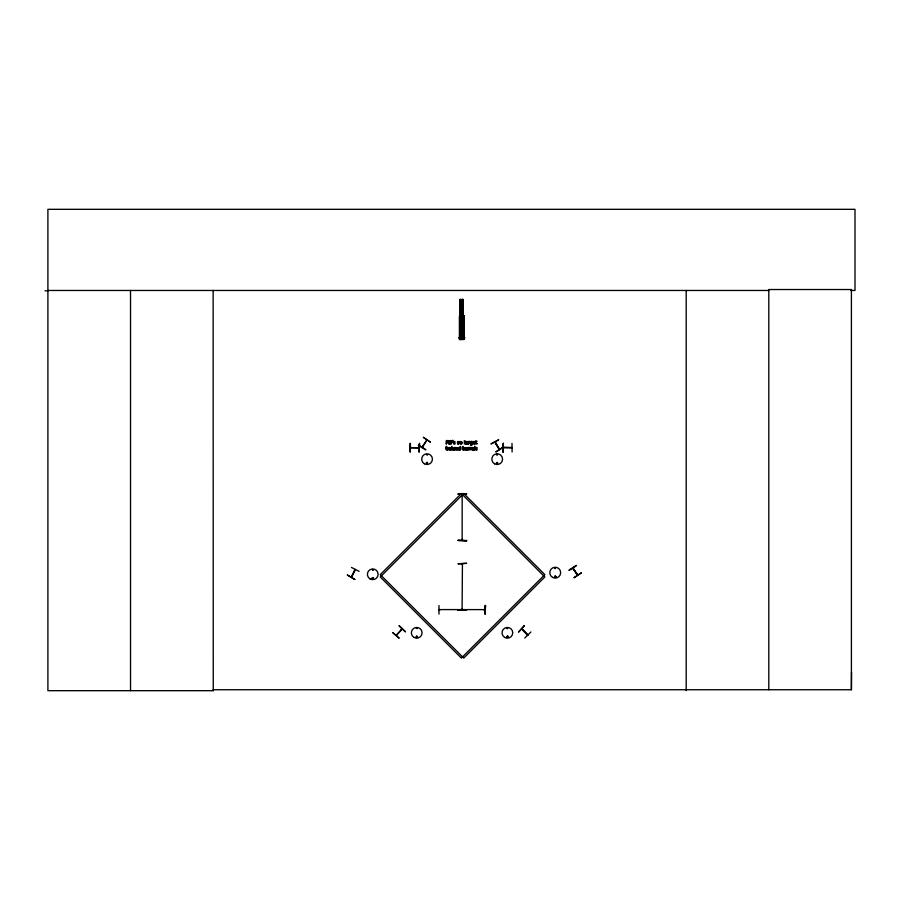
<?xml version="1.0" encoding="UTF-8"?>
<svg xmlns="http://www.w3.org/2000/svg" width="900" height="900" viewBox="0 0 900 900"><rect width="100%" height="100%" fill="white"/><g stroke="black" fill="none" stroke-linecap="round" stroke-linejoin="round"><path stroke-width="1.35" d="M850.793 290.464L855 290.464L855 209.317L47.902 209.317L47.902 690.683L213.255 690.683L213.143 689.738L851.411 689.738L851.535 672.334M422.066 447.176L426.769 440.077M522.45 629.426L521.842 628.808L527.648 635.175M462.127 495.214L462.521 494.325M462.184 540.36L462.173 539.404L462.476 540.36M372.184 578.329L373.264 578.036L372.397 578.689M427.478 454.793L426.589 454.68L427.534 454.68M426.476 463.162C428.017 461.407 427.331 464.918 426.566 463.298M417.285 636.975C416.452 634.77 415.789 638.595 417.218 636.964M417.476 637.031C416.239 633.814 415.418 639.619 417.555 636.829M496.766 454.68C498.116 453.161 497.194 456.457 496.777 454.444M496.361 463.162C498.521 460.384 497.644 466.178 496.44 462.96M496.631 463.016C497.891 464.985 497.554 461.678 496.822 462.803M506.925 628.346C508.275 626.794 507.465 630.135 507.026 628.133M508.23 636.829C504.776 639.326 507.791 634.376 507.949 636.278M554.805 568.316C555.694 566.516 555.615 570.004 554.85 568.001M555.716 576.832C554.918 574.594 554.288 578.644 555.806 576.697M556.031 576.911C554.591 573.919 554.141 578.981 555.896 577.08M462.51 495.146L462.184 494.303M462.521 540.18L462.476 539.494M462.094 609.851L462.431 563.816M462.037 609.075L462.431 609.66M573.514 568.609L572.738 568.294L577.744 575.044M573.491 568.688L573.097 568.091L577.732 575.089M577.361 575.224L577.249 574.369L577.811 575.111M521.606 629.066L527.625 635.107M527.918 634.894L526.939 634.466M401.287 629.572L401.951 628.875L396.338 635.288M499.646 449.19L498.757 448.819M373.129 570.049C372.431 568.058 372.24 571.545 373.219 569.722M426.341 462.746C426.96 466.009 428.692 461.239 426.521 462.623M417.127 628.571L416.272 628.222L417.139 628.447M462.173 338.231L461.52 338.164M577.485 575.257L572.76 568.181M351.405 577.114L355.387 569.509L351.517 576.99M347.423 575.021L354.814 579.442M351.45 567.428L359.111 571.354M355.016 569.419L351.484 576.967M354.803 579.476L347.4 575.077M484.2 609.952L485.055 609.649L484.29 610.043M410.434 447.536L419.04 447.84L410.558 447.874M511.988 447.536L503.179 447.154L496.046 451.98M494.887 442.147L495.664 442.766M422.415 447.255L426.904 440.044M418.534 445.005L425.801 449.606M430.358 442.17L423.27 437.265L430.391 442.114M396.101 634.939L396.889 634.613M402.109 629.19L396.382 635.209M507.814 637.234C508.095 634.793 505.721 638.077 507.836 637.087M439.875 609.941L439.099 609.941M511.931 447.907L503.494 447.874M392.681 632.576L399.184 638.212L392.704 632.543M399.274 625.669L405.473 631.631M524.767 638.044L530.899 632.002M576.45 565.706L569.239 570.386M569.059 570.116L576.214 565.335M574.121 577.688L581.299 572.951M422.572 446.366L423.09 446.468M499.298 449.516L494.966 442.181L499.207 449.348M491.141 443.88L498.724 439.796L491.119 443.846M495.889 451.71L503.246 447.255M372.544 577.519C370.429 580.331 375.784 577.98 372.375 577.654M461.588 339.142L462.015 338.164M426.859 462.42L427.455 462.499M522 628.909L527.827 634.736M458.021 493.853L466.627 493.841M458.032 494.213L466.627 494.156M466.639 540.776L458.032 540.382L466.639 540.81M458.032 540.405L466.627 540.45M438.975 605.498L438.975 614.092M485.516 605.486L485.089 614.092L485.471 605.486M439.875 609.637L439.054 609.581L484.942 609.615M457.942 609.998L466.537 609.941M457.942 610.312L466.537 610.301M45 290.801L47.902 290.79M47.902 290.464L768.803 290.464M462.161 299.509L463.174 299.509L463.106 315.045M460.08 301.095L462.949 301.095M460.08 302.152L462.949 302.152M460.08 303.728L462.949 303.728M460.08 305.123L462.949 305.123M460.08 306.697L462.949 306.697M460.08 313.47L462.949 313.47M459.596 313.909L463.421 313.909M459.596 314.032L463.421 314.032M463.174 315.045L459.855 315.056L459.866 299.52L462.949 299.52L462.949 315.045M464.355 316.147L459.382 316.17L459.405 339.469L464.355 339.446L464.243 316.147M459.709 318.532L464.017 318.532M459.709 320.108L464.017 320.108M459.709 322.481L464.017 322.481M459.709 324.574L464.006 324.574M459.709 326.936L464.006 326.936M459.709 337.084L464.017 337.084M459 337.748L464.726 337.748M459 337.928L464.726 337.928M410.434 443.385L410.321 451.991M511.988 443.385L512.1 451.991M495.214 442.024L499.579 449.224M418.298 445.387L425.632 449.876M462.15 540.248L462.184 494.392M399.026 625.928L405.248 631.867M581.231 572.85L574.087 577.631M485.089 605.498L485.145 614.092M462.173 539.494L462.184 540.27M462.094 563.884L462.094 564.66M851.411 689.738L851.411 289.53L768.803 289.53L768.803 689.738M686.183 290.464L686.183 690.683M503.325 443.385L503.325 451.991M464.006 316.147L464.017 339.446M463.973 316.147L463.973 339.446M463.691 317.52L463.68 339.446M463.489 317.52L463.511 338.074M463.41 317.52L463.41 338.074M463.129 316.147L463.174 339.446M462.949 317.52L462.949 338.074M462.791 299.509L462.724 315.045L462.611 299.509M462.859 317.52L462.836 338.074M462.521 339.446L461.205 339.446M462.42 299.509L462.364 315.045M462.173 299.509L462.161 315.045M460.845 315.056L460.868 299.52L460.631 315.056M460.485 299.52L460.609 315.056M460.553 316.17L460.598 339.469M460.294 299.52L460.429 315.056M460.08 299.52L460.238 315.056M459.923 299.52L460.046 315.056M460.058 316.17L459.945 339.469M409.995 443.385L409.995 451.991M213.131 290.464L213.255 690.683M130.523 290.464L130.523 690.683M448.043 448.819C446.782 452.183 446.647 445.5 448.043 448.819M464.49 448.819C463.23 452.183 463.084 445.5 464.49 448.819M472.466 443.846L471.994 445.005L470.441 445.072L471.971 444.341L470.25 443.34L471.105 441.382A1.215 1.215 0 0 1 472.005 441.551L472.466 443.846M448.526 448.785C447.975 452.036 443.97 449.213 446.231 446.4L446.692 446.4C445.657 448.571 448.897 446.445 448.526 448.785M459.45 442.8C456.806 447.649 456.817 437.94 459.45 442.8M464.963 448.785C464.423 452.036 460.406 449.213 462.668 446.4L463.129 446.4C462.094 448.571 465.334 446.445 464.963 448.785M448.83 448.526C447.896 451.294 453.004 449.494 450.18 449.854C447.457 449.066 453.555 448.166 449.809 447.412A1.125 1.125 0 0 0 449.156 447.784L448.83 448.526M458.179 448.515L458.584 450.067L460.451 450.191L460.451 446.4L459.99 447.581A1.238 1.238 0 0 0 459.09 447.412L458.179 448.515M471.499 448.526C470.554 451.294 475.661 449.494 472.838 449.854C470.126 449.066 476.213 448.166 472.466 447.412A1.125 1.125 0 0 0 471.825 447.784L471.499 448.526M472.961 442.496C472.039 445.252 477.124 443.464 474.311 443.824C471.589 443.025 477.686 442.136 473.94 441.382A1.125 1.125 0 0 0 473.287 441.754L472.961 442.496M452.824 440.359L452.385 441.776L452.824 440.359M453.274 442.024C456.188 443.936 452.329 443.396 454.151 444.229C457.234 443.734 452.261 442.012 454.478 441.776A1.417 1.417 0 0 1 455.085 442.058L454.275 441.371L453.274 442.024M475.301 448.054C478.215 449.966 474.356 449.426 476.179 450.259C479.261 449.775 474.289 448.054 476.505 447.806A1.417 1.417 0 0 1 477.113 448.088L476.303 447.401L475.301 448.054M449.471 441.281L451.395 443.194L449.426 443.936L451.384 444.037L451.721 442.553L449.955 441.45L451.755 440.696L450.191 440.527A1.159 1.159 0 0 0 449.651 440.91L449.471 441.281M457.537 442.339C457.875 446.558 460.125 440.145 457.537 442.339M458.685 448.402C459.011 452.452 460.98 446.141 458.685 448.402M465.784 443.104L466.256 444.173L467.921 444.161L467.752 441.697L465.975 441.495L467.46 442.361L465.784 443.104M465.277 449.145L465.75 450.202L467.415 450.191L467.246 447.728L465.469 447.525L466.965 448.402L465.277 449.145M470.7 442.339C471.06 446.197 472.973 440.156 470.7 442.339M460.89 305.752C461.678 308.183 462.791 304.031 460.89 305.752M460.935 325.507C462.105 329.164 463.77 322.931 460.935 325.507M466.256 443.149C466.841 445.174 468.236 441.596 466.256 443.149M465.75 449.19C466.335 451.204 467.73 447.626 465.75 449.19M449.348 448.223C451.069 449.887 450.743 446.681 449.348 448.223M472.005 448.223C473.738 449.887 473.423 446.659 472.005 448.223M473.479 442.192C475.211 443.858 474.896 440.629 473.479 442.192M461.374 493.515L380.284 574.616L463.748 658.08L544.837 576.979L461.374 493.515M463.748 493.515L380.284 576.979L461.374 658.08L544.837 574.616L463.748 493.515M524.43 625.534L518.692 631.957L524.43 625.534M469.192 442.08L468.562 444.161L468.562 441.428L470.014 441.45L469.192 442.08M468.686 448.121L468.056 450.191L468.056 447.469L469.507 447.48L468.686 448.121M470.486 448.121L469.868 450.191L469.868 447.469L471.308 447.48L470.486 448.121M452.295 447.604L451.631 446.4L452.093 450.191C450.956 446.974 454.567 447.379 453.319 450.191L453.713 447.975L452.295 447.604M460.586 441.574L459.923 441.428L460.384 444.161C459.248 440.933 462.848 441.338 461.599 444.161L462.004 441.945L460.586 441.574M456.221 447.604L455.558 447.469L456.019 450.191C454.882 446.974 458.494 447.379 457.245 450.191L457.65 447.975L456.221 447.604M465.57 443.723L464.816 443.644L464.76 441.81L465.604 441.428L464.299 440.651L464.355 443.723L465.604 443.723M477.067 443.723L476.314 443.644L476.246 441.81L477.09 441.428L475.796 440.651L475.841 443.723L477.067 443.723M466.537 563.332L457.931 563.816L466.537 563.288M446.951 440.527L446.276 440.527L446.276 444.161L446.726 441.022L448.875 444.161L448.875 440.527L448.414 443.407L446.951 440.527M419.512 443.385L419.096 451.991L419.512 443.385M503.381 443.385L502.897 451.991L503.381 443.385M474.761 446.4L474.3 450.191L474.761 446.4M454.882 447.469L454.421 450.191L454.882 447.469M460.868 338.096L460.89 317.543L460.789 338.096M460.316 339.469L460.316 316.17L460.238 339.469M459.709 339.469L459.754 316.17L459.675 339.469M504.709 637.447A5.366 5.366 0 0 0 512.764 632.801A5.366 5.366 0 0 0 504.709 628.155A5.366 5.366 0 0 0 504.709 637.447M414.045 637.447A5.366 5.366 0 0 0 422.089 632.801A5.366 5.366 0 0 0 414.045 628.155A5.366 5.366 0 0 0 414.045 637.447M494.505 463.793A5.366 5.366 0 0 0 502.56 459.146A5.366 5.366 0 0 0 494.505 454.5A5.366 5.366 0 0 0 494.505 463.793M424.384 463.793A5.366 5.366 0 0 0 432.428 459.146A5.366 5.366 0 0 0 424.384 454.5A5.366 5.366 0 0 0 424.384 463.793M370.08 578.947A5.366 5.366 0 0 0 378.124 574.301A5.366 5.366 0 0 0 370.08 569.655A5.366 5.366 0 0 0 370.08 578.947M552.499 577.384A5.445 5.445 0 0 0 560.666 572.681A5.445 5.445 0 0 0 552.499 567.967A5.445 5.445 0 0 0 552.499 577.384"/></g></svg>
